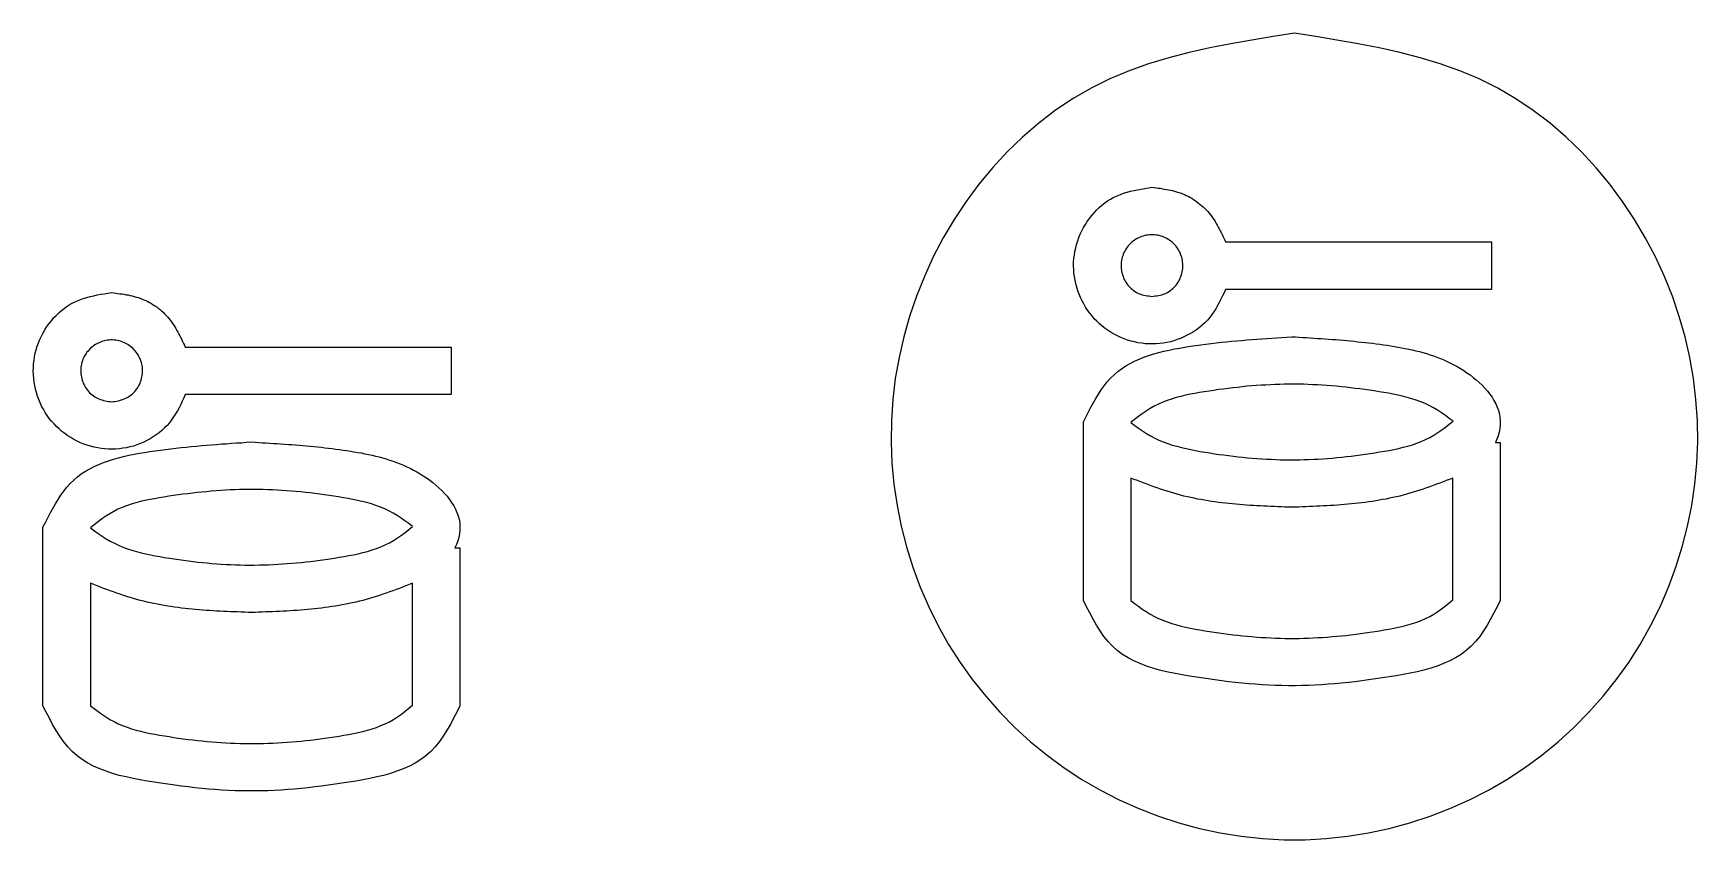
# Model space of a CAD drawing. Extents: x 94.2 to 110.9, y 183.9 to 225.2.
# Drawn here: x 94.32 to 110.83, y 206.56 to 214.56 of the extents above; entities that cross this region are included whole.
import ezdxf

# ---------------------------------------------------------------- set-up
doc = ezdxf.new("R2010")
doc.units = 0
doc.layers.add('CALQUE_1', color=7, linetype='CONTINUOUS')

msp = doc.modelspace()

# ---------------------------------------------------------------- linework, layer by layer
at = {"layer": 'CALQUE_1', "color": 7}
for points in [[(106.828, 214.562), (106.617, 214.529), (106.406, 214.494), (106.197, 214.457), (105.989, 214.417), (105.783, 214.371), (105.581, 214.318), (105.382, 214.258), (105.187, 214.188), (104.996, 214.109), (104.811, 214.018), (104.632, 213.914), (104.458, 213.798), (104.292, 213.671), (104.132, 213.533), (103.98, 213.385), (103.835, 213.229), (103.699, 213.065), (103.572, 212.893), (103.454, 212.715), (103.345, 212.532), (103.246, 212.343), (103.157, 212.151), (103.079, 211.954), (103.01, 211.754), (102.953, 211.551), (102.906, 211.346), (102.869, 211.138), (102.844, 210.93), (102.83, 210.72), (102.827, 210.509), (102.836, 210.298), (102.855, 210.088), (102.886, 209.879), (102.928, 209.672), (102.98, 209.467), (103.043, 209.266), (103.116, 209.067), (103.2, 208.873), (103.294, 208.684), (103.398, 208.5), (103.511, 208.322), (103.634, 208.15), (103.766, 207.985), (103.906, 207.827), (104.055, 207.677), (104.211, 207.535), (104.374, 207.401), (104.544, 207.276), (104.72, 207.16), (104.903, 207.054), (105.091, 206.957), (105.283, 206.871), (105.481, 206.795), (105.681, 206.73), (105.885, 206.674), (106.092, 206.63), (106.301, 206.597), (106.511, 206.574), (106.722, 206.563), (106.933, 206.563), (107.144, 206.574), (107.354, 206.597), (107.563, 206.63), (107.769, 206.674), (107.973, 206.73), (108.174, 206.795), (108.371, 206.871), (108.564, 206.957), (108.752, 207.054), (108.934, 207.16), (109.111, 207.276), (109.281, 207.401), (109.444, 207.535), (109.6, 207.677), (109.748, 207.827), (109.889, 207.985), (110.021, 208.15), (110.144, 208.321), (110.257, 208.499), (110.361, 208.683), (110.455, 208.873), (110.539, 209.067), (110.612, 209.265), (110.675, 209.467), (110.728, 209.672), (110.769, 209.879), (110.8, 210.088), (110.82, 210.298), (110.828, 210.509), (110.826, 210.719), (110.811, 210.929), (110.786, 211.138), (110.75, 211.345), (110.703, 211.551), (110.645, 211.754), (110.577, 211.954), (110.498, 212.15), (110.409, 212.343), (110.31, 212.531), (110.202, 212.715), (110.083, 212.893), (109.956, 213.064), (109.82, 213.228), (109.675, 213.385), (109.523, 213.532), (109.364, 213.67), (109.197, 213.797), (109.024, 213.913), (108.844, 214.017), (108.659, 214.109), (108.468, 214.188), (108.273, 214.258), (108.074, 214.318), (107.872, 214.37), (107.667, 214.416), (107.459, 214.457), (107.249, 214.494), (107.039, 214.529), (106.828, 214.562)], [(106.145, 212.022), (106.13, 211.989), (106.115, 211.957), (106.099, 211.924), (106.083, 211.892), (106.066, 211.861), (106.049, 211.83), (106.03, 211.8), (106.009, 211.771), (105.988, 211.743), (105.964, 211.717), (105.94, 211.691), (105.913, 211.667), (105.886, 211.644), (105.857, 211.622), (105.827, 211.602), (105.796, 211.583), (105.765, 211.566), (105.732, 211.55), (105.699, 211.536), (105.666, 211.523), (105.632, 211.512), (105.597, 211.503), (105.562, 211.495), (105.527, 211.489), (105.491, 211.484), (105.456, 211.481), (105.42, 211.48), (105.384, 211.481), (105.348, 211.483), (105.313, 211.487), (105.277, 211.493), (105.242, 211.5), (105.207, 211.509), (105.173, 211.519), (105.139, 211.531), (105.105, 211.545), (105.073, 211.56), (105.041, 211.577), (105.009, 211.595), (104.979, 211.614), (104.95, 211.635), (104.922, 211.657), (104.894, 211.681), (104.868, 211.706), (104.843, 211.731), (104.82, 211.758), (104.797, 211.787), (104.776, 211.816), (104.756, 211.846), (104.738, 211.877), (104.721, 211.908), (104.706, 211.941), (104.692, 211.974), (104.679, 212.008), (104.669, 212.042), (104.659, 212.077), (104.652, 212.112), (104.646, 212.148), (104.641, 212.183), (104.639, 212.219), (104.638, 212.255), (104.638, 212.291), (104.641, 212.327), (104.645, 212.362), (104.651, 212.398), (104.658, 212.433), (104.667, 212.467), (104.678, 212.502), (104.69, 212.536), (104.704, 212.569), (104.719, 212.602), (104.735, 212.634), (104.754, 212.665), (104.773, 212.696), (104.794, 212.726), (104.817, 212.755), (104.84, 212.782), (104.865, 212.809), (104.891, 212.834), (104.918, 212.857), (104.946, 212.879), (104.975, 212.9), (105.005, 212.918), (105.036, 212.935), (105.068, 212.95), (105.101, 212.963), (105.134, 212.975), (105.168, 212.986), (105.202, 212.995), (105.237, 213.003), (105.272, 213.01), (105.307, 213.017), (105.343, 213.023), (105.379, 213.029), (105.415, 213.035)], [(105.415, 213.035), (105.436, 213.032), (105.456, 213.029), (105.477, 213.027), (105.497, 213.024), (105.518, 213.02), (105.538, 213.017), (105.559, 213.014), (105.579, 213.01), (105.599, 213.005), (105.619, 213.001), (105.639, 212.996), (105.659, 212.99), (105.678, 212.984), (105.698, 212.978), (105.717, 212.971), (105.736, 212.963), (105.755, 212.954), (105.773, 212.945), (105.791, 212.936), (105.809, 212.925), (105.827, 212.914), (105.844, 212.903), (105.861, 212.891), (105.878, 212.878), (105.894, 212.865), (105.91, 212.852), (105.926, 212.838), (105.94, 212.823), (105.955, 212.808), (105.969, 212.793), (105.982, 212.777), (105.995, 212.761), (106.008, 212.745), (106.02, 212.728), (106.031, 212.711), (106.042, 212.694), (106.053, 212.676), (106.063, 212.658), (106.073, 212.64), (106.083, 212.622), (106.092, 212.604), (106.101, 212.585), (106.11, 212.567), (106.119, 212.548), (106.128, 212.529), (106.137, 212.511), (106.145, 212.492)], [(105.415, 211.95), (105.431, 211.953), (105.447, 211.956), (105.463, 211.958), (105.479, 211.962), (105.495, 211.965), (105.511, 211.969), (105.526, 211.974), (105.541, 211.979), (105.555, 211.985), (105.57, 211.992), (105.583, 212), (105.597, 212.009), (105.609, 212.019), (105.622, 212.029), (105.633, 212.041), (105.644, 212.053), (105.655, 212.065), (105.665, 212.078), (105.674, 212.092), (105.682, 212.106), (105.69, 212.121), (105.696, 212.135), (105.702, 212.15), (105.708, 212.166), (105.712, 212.181), (105.716, 212.197), (105.718, 212.213), (105.72, 212.229), (105.721, 212.245), (105.722, 212.261), (105.721, 212.277), (105.719, 212.293), (105.717, 212.309), (105.714, 212.325), (105.71, 212.341), (105.705, 212.356), (105.699, 212.372), (105.693, 212.387), (105.686, 212.401), (105.678, 212.415), (105.669, 212.429), (105.66, 212.442), (105.65, 212.455), (105.639, 212.467), (105.627, 212.478), (105.616, 212.489), (105.603, 212.499), (105.59, 212.509), (105.576, 212.518), (105.562, 212.526), (105.548, 212.533), (105.533, 212.54), (105.518, 212.546), (105.503, 212.551), (105.487, 212.555), (105.471, 212.559), (105.455, 212.561), (105.439, 212.563), (105.423, 212.564), (105.407, 212.564), (105.391, 212.563), (105.375, 212.561), (105.359, 212.559), (105.343, 212.555), (105.327, 212.551), (105.312, 212.546), (105.297, 212.54), (105.282, 212.533), (105.267, 212.526), (105.253, 212.518), (105.24, 212.509), (105.227, 212.499), (105.214, 212.489), (105.202, 212.478), (105.191, 212.467), (105.18, 212.455), (105.17, 212.442), (105.161, 212.429), (105.152, 212.415), (105.144, 212.401), (105.137, 212.387), (105.13, 212.372), (105.125, 212.356), (105.12, 212.341), (105.116, 212.325), (105.113, 212.309), (105.11, 212.293), (105.109, 212.277), (105.108, 212.261), (105.108, 212.245), (105.11, 212.229), (105.112, 212.213), (105.114, 212.197), (105.118, 212.181), (105.122, 212.166), (105.128, 212.15), (105.134, 212.135), (105.14, 212.121), (105.148, 212.106), (105.156, 212.092), (105.165, 212.078), (105.175, 212.065), (105.186, 212.053), (105.197, 212.041), (105.208, 212.029), (105.221, 212.019), (105.233, 212.009), (105.247, 212), (105.26, 211.992), (105.275, 211.985), (105.289, 211.979), (105.304, 211.974), (105.319, 211.969), (105.335, 211.965), (105.351, 211.962), (105.367, 211.958), (105.383, 211.956), (105.399, 211.953), (105.415, 211.95)], [(106.145, 212.492), (108.783, 212.492), (108.783, 212.022), (106.145, 212.022)], [(95.826, 210.978), (95.811, 210.945), (95.795, 210.912), (95.78, 210.88), (95.764, 210.848), (95.747, 210.817), (95.729, 210.786), (95.71, 210.756), (95.69, 210.727), (95.668, 210.699), (95.645, 210.672), (95.62, 210.647), (95.594, 210.623), (95.566, 210.6), (95.537, 210.578), (95.508, 210.558), (95.477, 210.539), (95.445, 210.522), (95.413, 210.506), (95.38, 210.492), (95.346, 210.479), (95.312, 210.468), (95.277, 210.459), (95.242, 210.451), (95.207, 210.445), (95.172, 210.44), (95.136, 210.437), (95.1, 210.436), (95.064, 210.437), (95.029, 210.439), (94.993, 210.443), (94.957, 210.449), (94.922, 210.456), (94.887, 210.465), (94.853, 210.475), (94.819, 210.487), (94.785, 210.501), (94.753, 210.516), (94.721, 210.533), (94.69, 210.551), (94.659, 210.57), (94.63, 210.591), (94.602, 210.613), (94.575, 210.637), (94.549, 210.661), (94.524, 210.687), (94.5, 210.714), (94.477, 210.742), (94.456, 210.771), (94.436, 210.801), (94.418, 210.832), (94.401, 210.864), (94.386, 210.897), (94.372, 210.93), (94.36, 210.964), (94.349, 210.998), (94.34, 211.033), (94.332, 211.068), (94.326, 211.104), (94.322, 211.139), (94.319, 211.175), (94.318, 211.211), (94.319, 211.247), (94.321, 211.282), (94.325, 211.318), (94.331, 211.353), (94.338, 211.389), (94.347, 211.423), (94.358, 211.458), (94.37, 211.492), (94.384, 211.525), (94.399, 211.558), (94.416, 211.59), (94.434, 211.621), (94.453, 211.652), (94.474, 211.682), (94.497, 211.71), (94.52, 211.738), (94.545, 211.764), (94.571, 211.789), (94.598, 211.813), (94.626, 211.835), (94.655, 211.856), (94.685, 211.874), (94.716, 211.891), (94.748, 211.906), (94.781, 211.919), (94.814, 211.931), (94.848, 211.941), (94.882, 211.951), (94.917, 211.959), (94.952, 211.966), (94.988, 211.973), (95.023, 211.979), (95.059, 211.985), (95.095, 211.991)], [(95.095, 211.991), (95.116, 211.988), (95.137, 211.985), (95.157, 211.982), (95.178, 211.979), (95.198, 211.976), (95.219, 211.973), (95.239, 211.969), (95.259, 211.966), (95.279, 211.961), (95.299, 211.957), (95.319, 211.952), (95.339, 211.946), (95.359, 211.94), (95.378, 211.934), (95.397, 211.926), (95.416, 211.919), (95.435, 211.91), (95.453, 211.901), (95.472, 211.891), (95.49, 211.881), (95.507, 211.87), (95.525, 211.859), (95.542, 211.847), (95.558, 211.834), (95.575, 211.821), (95.59, 211.808), (95.606, 211.794), (95.621, 211.779), (95.635, 211.764), (95.649, 211.749), (95.663, 211.733), (95.675, 211.717), (95.688, 211.701), (95.7, 211.684), (95.711, 211.667), (95.722, 211.65), (95.733, 211.632), (95.743, 211.614), (95.753, 211.596), (95.763, 211.578), (95.772, 211.56), (95.781, 211.541), (95.791, 211.523), (95.799, 211.504), (95.808, 211.485), (95.817, 211.467), (95.826, 211.448)], [(95.095, 210.906), (95.111, 210.909), (95.128, 210.911), (95.144, 210.914), (95.159, 210.917), (95.175, 210.921), (95.191, 210.925), (95.206, 210.93), (95.221, 210.935), (95.236, 210.941), (95.25, 210.948), (95.264, 210.956), (95.277, 210.965), (95.29, 210.975), (95.302, 210.985), (95.313, 210.997), (95.325, 211.008), (95.335, 211.021), (95.345, 211.034), (95.354, 211.048), (95.362, 211.062), (95.37, 211.076), (95.377, 211.091), (95.383, 211.106), (95.388, 211.122), (95.392, 211.137), (95.396, 211.153), (95.399, 211.169), (95.401, 211.185), (95.402, 211.201), (95.402, 211.217), (95.401, 211.233), (95.4, 211.249), (95.397, 211.265), (95.394, 211.281), (95.39, 211.297), (95.385, 211.312), (95.38, 211.328), (95.373, 211.342), (95.366, 211.357), (95.358, 211.371), (95.349, 211.385), (95.34, 211.398), (95.33, 211.411), (95.319, 211.423), (95.308, 211.434), (95.296, 211.445), (95.283, 211.455), (95.27, 211.465), (95.257, 211.474), (95.243, 211.482), (95.228, 211.489), (95.214, 211.496), (95.198, 211.502), (95.183, 211.507), (95.167, 211.511), (95.152, 211.514), (95.136, 211.517), (95.119, 211.519), (95.103, 211.52), (95.087, 211.52), (95.071, 211.519), (95.055, 211.517), (95.039, 211.514), (95.023, 211.511), (95.007, 211.507), (94.992, 211.502), (94.977, 211.496), (94.962, 211.489), (94.948, 211.482), (94.934, 211.474), (94.92, 211.465), (94.907, 211.455), (94.895, 211.445), (94.883, 211.434), (94.871, 211.423), (94.861, 211.41), (94.85, 211.398), (94.841, 211.385), (94.832, 211.371), (94.824, 211.357), (94.817, 211.342), (94.811, 211.328), (94.805, 211.312), (94.8, 211.297), (94.796, 211.281), (94.793, 211.265), (94.791, 211.249), (94.789, 211.233), (94.788, 211.217), (94.789, 211.201), (94.79, 211.185), (94.792, 211.169), (94.795, 211.153), (94.798, 211.137), (94.803, 211.122), (94.808, 211.106), (94.814, 211.091), (94.821, 211.076), (94.828, 211.062), (94.837, 211.048), (94.846, 211.034), (94.855, 211.021), (94.866, 211.008), (94.877, 210.997), (94.889, 210.985), (94.901, 210.975), (94.914, 210.965), (94.927, 210.956), (94.941, 210.948), (94.955, 210.941), (94.969, 210.935), (94.984, 210.93), (95, 210.925), (95.015, 210.921), (95.031, 210.917), (95.047, 210.914), (95.063, 210.911), (95.079, 210.909), (95.095, 210.906)], [(104.734, 210.707), (104.758, 210.754), (104.782, 210.801), (104.806, 210.847), (104.831, 210.893), (104.857, 210.938), (104.883, 210.981), (104.911, 211.024), (104.941, 211.064), (104.971, 211.103), (105.004, 211.14), (105.039, 211.174), (105.075, 211.206), (105.114, 211.235), (105.155, 211.262), (105.198, 211.287), (105.242, 211.31), (105.288, 211.33), (105.335, 211.349), (105.383, 211.366), (105.433, 211.382), (105.483, 211.396), (105.534, 211.409), (105.585, 211.42), (105.637, 211.431), (105.69, 211.44), (105.742, 211.449), (105.794, 211.457), (105.847, 211.465), (105.898, 211.472), (105.95, 211.479), (106.002, 211.485), (106.053, 211.491), (106.104, 211.497), (106.154, 211.502), (106.205, 211.507), (106.255, 211.512), (106.306, 211.516), (106.356, 211.52), (106.406, 211.524), (106.456, 211.528), (106.506, 211.532), (106.555, 211.536), (106.605, 211.539), (106.654, 211.542), (106.704, 211.545), (106.753, 211.549), (106.803, 211.552)], [(106.803, 211.552), (106.839, 211.55), (106.876, 211.547), (106.912, 211.545), (106.949, 211.543), (106.985, 211.541), (107.022, 211.538), (107.058, 211.536), (107.094, 211.534), (107.131, 211.531), (107.167, 211.528), (107.204, 211.526), (107.24, 211.523), (107.276, 211.52), (107.313, 211.517), (107.349, 211.514), (107.385, 211.51), (107.422, 211.507), (107.458, 211.503), (107.494, 211.499), (107.53, 211.495), (107.566, 211.491), (107.603, 211.487), (107.639, 211.482), (107.675, 211.477), (107.711, 211.472), (107.747, 211.467), (107.783, 211.461), (107.819, 211.455), (107.855, 211.449), (107.89, 211.443), (107.926, 211.436), (107.962, 211.429), (107.997, 211.421), (108.033, 211.413), (108.068, 211.404), (108.103, 211.394), (108.138, 211.384), (108.173, 211.373), (108.207, 211.362), (108.242, 211.349), (108.276, 211.336), (108.31, 211.322), (108.343, 211.307), (108.377, 211.291), (108.41, 211.274), (108.443, 211.256), (108.475, 211.237), (108.507, 211.217), (108.539, 211.195), (108.57, 211.173), (108.601, 211.149), (108.632, 211.124), (108.661, 211.098), (108.689, 211.07), (108.716, 211.042), (108.742, 211.013), (108.766, 210.983), (108.788, 210.952), (108.807, 210.92), (108.825, 210.887), (108.84, 210.854), (108.852, 210.82), (108.861, 210.785), (108.867, 210.75), (108.87, 210.714), (108.869, 210.678), (108.865, 210.641), (108.858, 210.605), (108.849, 210.57), (108.836, 210.536), (108.821, 210.503)], [(95.826, 211.448), (98.464, 211.448), (98.464, 210.978), (95.826, 210.978)], [(108.401, 210.714), (108.363, 210.742), (108.325, 210.77), (108.286, 210.797), (108.247, 210.823), (108.207, 210.847), (108.166, 210.869), (108.124, 210.889), (108.081, 210.907), (108.037, 210.923), (107.992, 210.937), (107.947, 210.95), (107.901, 210.962), (107.854, 210.973), (107.808, 210.982), (107.761, 210.991), (107.714, 210.999), (107.667, 211.007), (107.619, 211.014), (107.572, 211.021), (107.525, 211.028), (107.478, 211.034), (107.431, 211.04), (107.385, 211.046), (107.338, 211.051), (107.291, 211.056), (107.244, 211.06), (107.197, 211.064), (107.151, 211.068), (107.104, 211.071), (107.057, 211.074), (107.01, 211.076), (106.964, 211.078), (106.917, 211.08), (106.87, 211.08), (106.824, 211.081), (106.777, 211.081), (106.73, 211.08), (106.684, 211.079), (106.637, 211.078), (106.59, 211.076), (106.544, 211.073), (106.497, 211.071), (106.45, 211.067), (106.404, 211.064), (106.357, 211.06), (106.31, 211.055), (106.263, 211.05), (106.216, 211.045), (106.169, 211.039), (106.123, 211.033), (106.075, 211.027), (106.028, 211.02), (105.981, 211.013), (105.934, 211.006), (105.887, 210.998), (105.84, 210.99), (105.793, 210.981), (105.746, 210.971), (105.7, 210.96), (105.654, 210.948), (105.609, 210.934), (105.564, 210.919), (105.521, 210.903), (105.478, 210.884), (105.436, 210.863), (105.396, 210.84), (105.356, 210.815), (105.318, 210.788), (105.28, 210.76), (105.243, 210.731), (105.206, 210.702)], [(104.734, 208.936), (104.734, 210.707)], [(105.206, 210.7), (105.244, 210.672), (105.282, 210.644), (105.321, 210.618), (105.36, 210.592), (105.401, 210.568), (105.442, 210.547), (105.484, 210.527), (105.527, 210.509), (105.571, 210.493), (105.616, 210.478), (105.661, 210.465), (105.707, 210.453), (105.753, 210.442), (105.8, 210.432), (105.846, 210.423), (105.893, 210.415), (105.94, 210.407), (105.988, 210.399), (106.035, 210.392), (106.082, 210.385), (106.128, 210.379), (106.175, 210.373), (106.222, 210.367), (106.269, 210.362), (106.316, 210.357), (106.363, 210.352), (106.41, 210.348), (106.456, 210.344), (106.503, 210.341), (106.55, 210.338), (106.597, 210.336), (106.643, 210.334), (106.69, 210.332), (106.737, 210.332), (106.783, 210.331), (106.83, 210.331), (106.877, 210.332), (106.923, 210.333), (106.97, 210.334), (107.017, 210.336), (107.063, 210.339), (107.11, 210.342), (107.157, 210.345), (107.203, 210.349), (107.25, 210.353), (107.297, 210.358), (107.344, 210.363), (107.391, 210.368), (107.438, 210.374), (107.484, 210.38), (107.531, 210.387), (107.579, 210.394), (107.626, 210.401), (107.673, 210.409), (107.72, 210.416), (107.767, 210.425), (107.814, 210.434), (107.861, 210.444), (107.907, 210.455), (107.953, 210.468), (107.998, 210.481), (108.042, 210.496), (108.086, 210.513), (108.129, 210.532), (108.17, 210.553), (108.211, 210.576), (108.25, 210.601), (108.289, 210.628), (108.326, 210.656), (108.364, 210.685), (108.401, 210.714)], [(105.206, 210.702), (105.206, 210.7)], [(94.414, 209.663), (94.438, 209.71), (94.462, 209.757), (94.486, 209.803), (94.511, 209.849), (94.537, 209.894), (94.564, 209.937), (94.592, 209.979), (94.621, 210.02), (94.652, 210.059), (94.684, 210.096), (94.719, 210.13), (94.756, 210.162), (94.794, 210.191), (94.835, 210.218), (94.878, 210.243), (94.922, 210.266), (94.968, 210.286), (95.015, 210.305), (95.063, 210.322), (95.113, 210.338), (95.163, 210.352), (95.214, 210.365), (95.266, 210.376), (95.318, 210.387), (95.37, 210.396), (95.422, 210.405), (95.475, 210.413), (95.527, 210.421), (95.579, 210.428), (95.63, 210.435), (95.682, 210.441), (95.733, 210.447), (95.784, 210.453), (95.835, 210.458), (95.885, 210.463), (95.936, 210.468), (95.986, 210.472), (96.036, 210.476), (96.086, 210.48), (96.136, 210.484), (96.186, 210.488), (96.235, 210.491), (96.285, 210.495), (96.335, 210.498), (96.384, 210.501), (96.434, 210.505), (96.483, 210.508)], [(96.483, 210.508), (96.52, 210.506), (96.556, 210.503), (96.593, 210.501), (96.629, 210.499), (96.665, 210.497), (96.702, 210.494), (96.738, 210.492), (96.775, 210.489), (96.811, 210.487), (96.848, 210.484), (96.884, 210.482), (96.92, 210.479), (96.957, 210.476), (96.993, 210.473), (97.029, 210.47), (97.066, 210.466), (97.102, 210.463), (97.138, 210.459), (97.174, 210.455), (97.211, 210.451), (97.247, 210.447), (97.283, 210.443), (97.319, 210.438), (97.355, 210.433), (97.391, 210.428), (97.427, 210.423), (97.463, 210.417), (97.499, 210.411), (97.535, 210.405), (97.571, 210.399), (97.606, 210.392), (97.642, 210.385), (97.678, 210.377), (97.713, 210.368), (97.748, 210.36), (97.783, 210.35), (97.818, 210.34), (97.853, 210.329), (97.888, 210.317), (97.922, 210.305), (97.956, 210.292), (97.99, 210.278), (98.024, 210.263), (98.057, 210.247), (98.09, 210.23), (98.123, 210.212), (98.155, 210.193), (98.187, 210.173), (98.219, 210.151), (98.251, 210.128), (98.282, 210.105), (98.312, 210.08), (98.341, 210.053), (98.37, 210.026), (98.397, 209.998), (98.422, 209.969), (98.446, 209.939), (98.468, 209.908), (98.488, 209.876), (98.505, 209.843), (98.52, 209.81), (98.532, 209.776), (98.542, 209.741), (98.548, 209.706), (98.55, 209.67), (98.55, 209.634), (98.546, 209.597), (98.539, 209.561), (98.529, 209.526), (98.516, 209.492), (98.501, 209.459)], [(108.821, 210.503), (108.87, 210.503), (108.87, 208.936)], [(98.081, 209.67), (98.043, 209.698), (98.005, 209.726), (97.966, 209.753), (97.927, 209.779), (97.887, 209.803), (97.846, 209.825), (97.804, 209.845), (97.761, 209.862), (97.717, 209.879), (97.672, 209.893), (97.627, 209.906), (97.581, 209.918), (97.535, 209.928), (97.488, 209.938), (97.441, 209.947), (97.394, 209.955), (97.347, 209.963), (97.3, 209.97), (97.253, 209.977), (97.206, 209.984), (97.159, 209.99), (97.112, 209.996), (97.065, 210.002), (97.018, 210.007), (96.971, 210.012), (96.924, 210.016), (96.878, 210.02), (96.831, 210.024), (96.784, 210.027), (96.737, 210.03), (96.691, 210.032), (96.644, 210.034), (96.597, 210.035), (96.551, 210.036), (96.504, 210.037), (96.457, 210.037), (96.411, 210.036), (96.364, 210.035), (96.317, 210.034), (96.271, 210.032), (96.224, 210.029), (96.177, 210.027), (96.131, 210.023), (96.084, 210.02), (96.037, 210.015), (95.99, 210.011), (95.943, 210.006), (95.897, 210.001), (95.85, 209.995), (95.803, 209.989), (95.756, 209.983), (95.709, 209.976), (95.662, 209.969), (95.614, 209.962), (95.567, 209.954), (95.52, 209.945), (95.473, 209.936), (95.426, 209.927), (95.38, 209.916), (95.334, 209.904), (95.289, 209.89), (95.244, 209.875), (95.201, 209.858), (95.158, 209.84), (95.116, 209.819), (95.076, 209.796), (95.036, 209.771), (94.998, 209.744), (94.96, 209.716), (94.923, 209.687), (94.886, 209.658)], [(106.803, 209.861), (106.768, 209.862), (106.734, 209.863), (106.699, 209.865), (106.664, 209.866), (106.63, 209.867), (106.595, 209.869), (106.56, 209.87), (106.525, 209.872), (106.491, 209.873), (106.456, 209.875), (106.421, 209.877), (106.386, 209.879), (106.352, 209.882), (106.317, 209.884), (106.282, 209.887), (106.248, 209.89), (106.213, 209.893), (106.178, 209.897), (106.144, 209.901), (106.109, 209.905), (106.075, 209.909), (106.04, 209.914), (106.006, 209.919), (105.971, 209.924), (105.937, 209.93), (105.903, 209.936), (105.868, 209.942), (105.834, 209.949), (105.8, 209.956), (105.766, 209.964), (105.732, 209.972), (105.699, 209.981), (105.665, 209.99), (105.632, 209.999), (105.599, 210.009), (105.565, 210.02), (105.532, 210.03), (105.499, 210.041), (105.467, 210.053), (105.434, 210.064), (105.401, 210.076), (105.368, 210.088), (105.336, 210.1), (105.303, 210.112), (105.271, 210.125), (105.238, 210.137), (105.206, 210.15)], [(105.206, 210.15), (105.206, 208.936)], [(108.399, 210.15), (108.367, 210.137), (108.334, 210.125), (108.302, 210.112), (108.269, 210.1), (108.237, 210.088), (108.204, 210.076), (108.171, 210.064), (108.139, 210.053), (108.106, 210.041), (108.073, 210.03), (108.04, 210.02), (108.007, 210.009), (107.973, 209.999), (107.94, 209.99), (107.907, 209.981), (107.873, 209.972), (107.839, 209.964), (107.805, 209.957), (107.771, 209.949), (107.737, 209.942), (107.703, 209.936), (107.669, 209.93), (107.635, 209.924), (107.6, 209.919), (107.566, 209.914), (107.531, 209.909), (107.497, 209.905), (107.462, 209.901), (107.428, 209.897), (107.393, 209.893), (107.358, 209.89), (107.324, 209.887), (107.289, 209.884), (107.254, 209.882), (107.22, 209.879), (107.185, 209.877), (107.15, 209.875), (107.116, 209.873), (107.081, 209.872), (107.046, 209.87), (107.012, 209.869), (106.977, 209.867), (106.942, 209.866), (106.908, 209.865), (106.873, 209.863), (106.838, 209.862), (106.803, 209.861)], [(108.4, 208.941), (108.399, 210.15)], [(94.414, 207.892), (94.414, 209.663)], [(94.886, 209.656), (94.924, 209.628), (94.962, 209.6), (95.001, 209.574), (95.041, 209.548), (95.081, 209.524), (95.122, 209.503), (95.164, 209.483), (95.207, 209.465), (95.251, 209.449), (95.296, 209.434), (95.341, 209.421), (95.387, 209.409), (95.433, 209.398), (95.48, 209.388), (95.527, 209.379), (95.574, 209.371), (95.621, 209.363), (95.668, 209.355), (95.715, 209.348), (95.762, 209.341), (95.809, 209.335), (95.856, 209.329), (95.903, 209.323), (95.949, 209.317), (95.996, 209.312), (96.043, 209.308), (96.09, 209.304), (96.137, 209.3), (96.183, 209.297), (96.23, 209.294), (96.277, 209.292), (96.323, 209.29), (96.37, 209.288), (96.417, 209.287), (96.464, 209.287), (96.51, 209.287), (96.557, 209.288), (96.603, 209.289), (96.65, 209.29), (96.697, 209.292), (96.744, 209.295), (96.79, 209.298), (96.837, 209.301), (96.884, 209.305), (96.93, 209.309), (96.977, 209.314), (97.024, 209.319), (97.071, 209.324), (97.118, 209.33), (97.165, 209.336), (97.212, 209.343), (97.259, 209.35), (97.306, 209.357), (97.353, 209.364), (97.4, 209.372), (97.447, 209.381), (97.494, 209.39), (97.541, 209.4), (97.587, 209.411), (97.633, 209.423), (97.678, 209.437), (97.722, 209.452), (97.766, 209.469), (97.809, 209.488), (97.85, 209.509), (97.891, 209.532), (97.93, 209.557), (97.969, 209.583), (98.007, 209.611), (98.044, 209.64), (98.081, 209.67)], [(94.886, 209.658), (94.886, 209.656)], [(98.501, 209.459), (98.55, 209.459), (98.55, 207.892)], [(96.483, 208.817), (96.449, 208.818), (96.414, 208.819), (96.379, 208.82), (96.344, 208.822), (96.31, 208.823), (96.275, 208.824), (96.24, 208.826), (96.206, 208.827), (96.171, 208.829), (96.136, 208.831), (96.101, 208.833), (96.067, 208.835), (96.032, 208.838), (95.997, 208.84), (95.963, 208.843), (95.928, 208.846), (95.893, 208.849), (95.859, 208.853), (95.824, 208.856), (95.789, 208.861), (95.755, 208.865), (95.72, 208.87), (95.686, 208.875), (95.651, 208.88), (95.617, 208.886), (95.583, 208.892), (95.549, 208.898), (95.514, 208.905), (95.48, 208.912), (95.447, 208.92), (95.413, 208.928), (95.379, 208.937), (95.346, 208.946), (95.312, 208.955), (95.279, 208.965), (95.246, 208.975), (95.213, 208.986), (95.18, 208.997), (95.147, 209.008), (95.114, 209.02), (95.081, 209.032), (95.049, 209.044), (95.016, 209.056), (94.983, 209.068), (94.951, 209.081), (94.918, 209.093), (94.886, 209.106)], [(94.886, 209.106), (94.886, 207.892)], [(98.079, 209.106), (98.047, 209.093), (98.014, 209.081), (97.982, 209.068), (97.949, 209.056), (97.917, 209.044), (97.884, 209.032), (97.852, 209.02), (97.819, 209.008), (97.786, 208.997), (97.753, 208.986), (97.72, 208.975), (97.687, 208.965), (97.654, 208.955), (97.62, 208.946), (97.587, 208.937), (97.553, 208.928), (97.519, 208.92), (97.486, 208.912), (97.452, 208.905), (97.417, 208.898), (97.383, 208.892), (97.349, 208.886), (97.315, 208.88), (97.28, 208.875), (97.246, 208.87), (97.211, 208.865), (97.177, 208.861), (97.142, 208.856), (97.108, 208.853), (97.073, 208.849), (97.039, 208.846), (97.004, 208.843), (96.969, 208.84), (96.935, 208.838), (96.9, 208.835), (96.865, 208.833), (96.831, 208.831), (96.796, 208.829), (96.761, 208.827), (96.727, 208.826), (96.692, 208.824), (96.657, 208.823), (96.622, 208.822), (96.588, 208.82), (96.553, 208.819), (96.518, 208.818), (96.484, 208.817)], [(98.08, 207.897), (98.079, 209.106)], [(108.87, 208.936), (108.839, 208.874), (108.807, 208.812), (108.774, 208.751), (108.74, 208.692), (108.704, 208.635), (108.666, 208.58), (108.625, 208.529), (108.581, 208.482), (108.533, 208.439), (108.481, 208.401), (108.426, 208.366), (108.368, 208.336), (108.308, 208.309), (108.245, 208.285), (108.18, 208.264), (108.113, 208.246), (108.045, 208.229), (107.977, 208.215), (107.908, 208.201), (107.838, 208.189), (107.769, 208.178), (107.7, 208.167), (107.632, 208.157), (107.564, 208.148), (107.497, 208.139), (107.429, 208.13), (107.363, 208.123), (107.296, 208.116), (107.23, 208.109), (107.163, 208.104), (107.098, 208.099), (107.032, 208.096), (106.966, 208.093), (106.901, 208.091), (106.835, 208.09), (106.769, 208.09), (106.704, 208.091), (106.638, 208.093), (106.573, 208.096), (106.507, 208.099), (106.441, 208.104), (106.375, 208.109), (106.309, 208.116), (106.242, 208.123), (106.175, 208.13), (106.108, 208.139), (106.04, 208.148), (105.972, 208.157), (105.904, 208.167), (105.835, 208.178), (105.766, 208.189), (105.697, 208.201), (105.628, 208.215), (105.559, 208.229), (105.491, 208.246), (105.425, 208.264), (105.36, 208.285), (105.297, 208.309), (105.236, 208.336), (105.178, 208.366), (105.123, 208.401), (105.071, 208.439), (105.024, 208.482), (104.979, 208.529), (104.938, 208.58), (104.9, 208.635), (104.864, 208.692), (104.83, 208.751), (104.797, 208.812), (104.766, 208.874), (104.734, 208.936)], [(105.206, 208.936), (105.243, 208.907), (105.281, 208.879), (105.319, 208.851), (105.358, 208.825), (105.398, 208.8), (105.439, 208.778), (105.481, 208.757), (105.524, 208.739), (105.567, 208.723), (105.612, 208.708), (105.657, 208.694), (105.703, 208.682), (105.749, 208.671), (105.796, 208.661), (105.843, 208.652), (105.89, 208.644), (105.938, 208.636), (105.985, 208.629), (106.032, 208.621), (106.079, 208.615), (106.126, 208.608), (106.173, 208.602), (106.22, 208.596), (106.267, 208.591), (106.314, 208.586), (106.361, 208.581), (106.407, 208.577), (106.454, 208.573), (106.501, 208.57), (106.548, 208.567), (106.594, 208.565), (106.641, 208.563), (106.688, 208.561), (106.735, 208.56), (106.781, 208.56), (106.828, 208.56), (106.875, 208.56), (106.921, 208.561), (106.968, 208.563), (107.015, 208.565), (107.061, 208.567), (107.108, 208.57), (107.155, 208.573), (107.202, 208.577), (107.248, 208.581), (107.295, 208.585), (107.342, 208.59), (107.389, 208.596), (107.436, 208.601), (107.483, 208.607), (107.53, 208.614), (107.577, 208.62), (107.624, 208.628), (107.672, 208.635), (107.719, 208.643), (107.766, 208.651), (107.813, 208.66), (107.86, 208.67), (107.907, 208.681), (107.952, 208.693), (107.998, 208.706), (108.042, 208.721), (108.086, 208.738), (108.129, 208.757), (108.17, 208.777), (108.211, 208.801), (108.25, 208.826), (108.288, 208.853), (108.326, 208.881), (108.363, 208.911), (108.4, 208.941)], [(98.55, 207.892), (98.519, 207.829), (98.487, 207.768), (98.455, 207.707), (98.42, 207.648), (98.384, 207.59), (98.346, 207.536), (98.305, 207.485), (98.261, 207.438), (98.213, 207.395), (98.162, 207.357), (98.107, 207.322), (98.049, 207.292), (97.988, 207.265), (97.925, 207.241), (97.86, 207.22), (97.793, 207.201), (97.726, 207.185), (97.657, 207.17), (97.588, 207.157), (97.518, 207.145), (97.449, 207.134), (97.38, 207.123), (97.312, 207.113), (97.244, 207.103), (97.177, 207.094), (97.11, 207.086), (97.043, 207.078), (96.976, 207.071), (96.91, 207.065), (96.844, 207.06), (96.778, 207.055), (96.712, 207.052), (96.646, 207.049), (96.581, 207.047), (96.515, 207.046), (96.45, 207.046), (96.384, 207.047), (96.319, 207.049), (96.253, 207.052), (96.187, 207.055), (96.121, 207.06), (96.055, 207.065), (95.989, 207.072), (95.922, 207.078), (95.855, 207.086), (95.788, 207.094), (95.721, 207.103), (95.653, 207.113), (95.584, 207.123), (95.516, 207.134), (95.446, 207.145), (95.377, 207.157), (95.308, 207.17), (95.239, 207.185), (95.171, 207.201), (95.105, 207.22), (95.04, 207.241), (94.977, 207.265), (94.916, 207.292), (94.858, 207.322), (94.803, 207.357), (94.752, 207.395), (94.704, 207.438), (94.66, 207.485), (94.619, 207.536), (94.58, 207.59), (94.544, 207.647), (94.51, 207.707), (94.478, 207.768), (94.446, 207.829), (94.414, 207.892)], [(94.886, 207.892), (94.923, 207.863), (94.961, 207.835), (94.999, 207.807), (95.038, 207.781), (95.078, 207.756), (95.119, 207.734), (95.161, 207.713), (95.204, 207.695), (95.248, 207.679), (95.292, 207.664), (95.338, 207.65), (95.383, 207.638), (95.43, 207.627), (95.476, 207.617), (95.523, 207.608), (95.571, 207.6), (95.618, 207.592), (95.665, 207.585), (95.712, 207.577), (95.759, 207.571), (95.806, 207.564), (95.853, 207.558), (95.9, 207.552), (95.947, 207.547), (95.994, 207.542), (96.041, 207.537), (96.088, 207.533), (96.134, 207.529), (96.181, 207.526), (96.228, 207.523), (96.275, 207.521), (96.321, 207.519), (96.368, 207.517), (96.415, 207.516), (96.461, 207.516), (96.508, 207.516), (96.555, 207.516), (96.601, 207.517), (96.648, 207.519), (96.695, 207.52), (96.742, 207.523), (96.788, 207.526), (96.835, 207.529), (96.882, 207.533), (96.929, 207.537), (96.975, 207.541), (97.022, 207.546), (97.069, 207.551), (97.116, 207.557), (97.163, 207.563), (97.21, 207.57), (97.257, 207.576), (97.305, 207.583), (97.352, 207.591), (97.399, 207.599), (97.446, 207.607), (97.494, 207.616), (97.54, 207.626), (97.587, 207.636), (97.633, 207.649), (97.678, 207.662), (97.723, 207.677), (97.766, 207.694), (97.809, 207.713), (97.851, 207.733), (97.891, 207.756), (97.93, 207.782), (97.969, 207.809), (98.006, 207.837), (98.043, 207.867), (98.08, 207.897)]]:
    msp.add_lwpolyline(points, dxfattribs=at)
for points in [[(106.828, 214.562)], [(105.415, 213.035)], [(95.095, 211.991)], [(106.803, 211.552)], [(96.483, 210.508)]]:
    msp.add_lwpolyline(points, close=True, dxfattribs=at)

doc.saveas('drawing.dxf')
